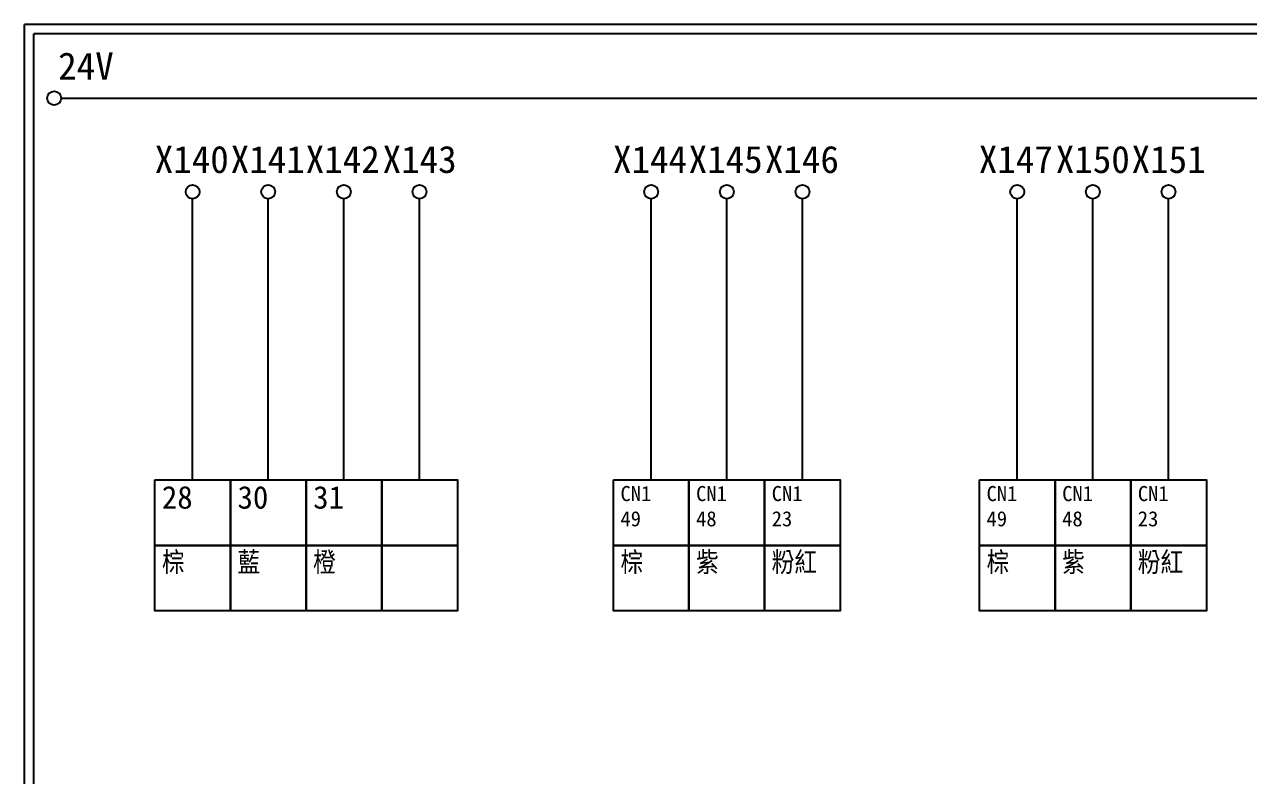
# Model space of a CAD drawing. Extents: x 627 to 914, y 3 to 207.
# Drawn here: x 627.2 to 789.2, y 107.6 to 207 of the extents above; entities that cross this region are included whole.
import ezdxf

# ---------------------------------------------------------------- set-up
doc = ezdxf.new("R2010")
doc.units = 0
doc.layers.get('0').update_dxf_attribs({"linetype": 'CONTINUOUS'})
doc.layers.add('圖框層', color=7, linetype='CONTINUOUS')
doc.layers.add('標尺寸層', color=3, linetype='CONTINUOUS')
doc.styles.add('STSL', font='KAIU.TTF')

msp = doc.modelspace()

# ---------------------------------------------------------------- linework, layer by layer
for p, q in [((649.45, 146.73), (649.45, 183.91)), ((659.46, 146.73), (659.46, 183.91)), ((669.47, 146.73), (669.47, 183.91)), ((679.48, 146.73), (679.48, 183.91)), ((710.14, 146.73), (710.14, 183.91)), ((720.15, 146.73), (720.15, 183.91)), ((730.16, 146.73), (730.16, 183.91)), ((758.59, 146.73), (758.59, 183.91)), ((768.6, 146.73), (768.6, 183.91)), ((778.61, 146.73), (778.61, 183.91))]:
    msp.add_line(p, q)
for points in [[(644.45, 146.73), (654.46, 146.73), (654.46, 138.07), (644.45, 138.07)], [(654.46, 146.73), (664.47, 146.73), (664.47, 138.07), (654.46, 138.07)], [(664.47, 146.73), (674.48, 146.73), (674.48, 138.07), (664.47, 138.07)], [(674.48, 146.73), (684.49, 146.73), (684.49, 138.07), (674.48, 138.07)], [(705.13, 146.73), (715.14, 146.73), (715.14, 138.07), (705.13, 138.07)], [(715.14, 146.73), (725.15, 146.73), (725.15, 138.07), (715.14, 138.07)], [(725.15, 146.73), (735.16, 146.73), (735.16, 138.07), (725.15, 138.07)], [(753.59, 146.73), (763.6, 146.73), (763.6, 138.07), (753.59, 138.07)], [(763.6, 146.73), (773.61, 146.73), (773.61, 138.07), (763.6, 138.07)], [(773.61, 146.73), (783.62, 146.73), (783.62, 138.07), (773.61, 138.07)], [(644.45, 138.07), (654.46, 138.07), (654.46, 129.4), (644.45, 129.4)], [(654.46, 138.07), (664.47, 138.07), (664.47, 129.4), (654.46, 129.4)], [(664.47, 138.07), (674.48, 138.07), (674.48, 129.4), (664.47, 129.4)], [(674.48, 138.07), (684.49, 138.07), (684.49, 129.4), (674.48, 129.4)], [(705.13, 138.07), (715.14, 138.07), (715.14, 129.4), (705.13, 129.4)], [(715.14, 138.07), (725.15, 138.07), (725.15, 129.4), (715.14, 129.4)], [(725.15, 138.07), (735.16, 138.07), (735.16, 129.4), (725.15, 129.4)], [(753.59, 138.07), (763.6, 138.07), (763.6, 129.4), (753.59, 129.4)], [(763.6, 138.07), (773.61, 138.07), (773.61, 129.4), (763.6, 129.4)], [(773.61, 138.07), (783.62, 138.07), (783.62, 129.4), (773.61, 129.4)]]:
    msp.add_lwpolyline(points, close=True)
at = {"layer": '圖框層', "color": 7}
for p, q in [((914.2, 206.97), (627.2, 206.97)), ((627.2, 3), (627.2, 206.97)), ((912.95, 205.72), (628.45, 205.72)), ((628.45, 4.25), (628.45, 205.72))]:
    msp.add_line(p, q, dxfattribs=at)
at = {"layer": '標尺寸層', "color": 7}
msp.add_line((632.04, 197.22), (909.63, 197.22), dxfattribs=at)
for centre in [(631.12, 197.22), (649.45, 184.83), (659.46, 184.83), (669.47, 184.83), (679.48, 184.83), (710.14, 184.83), (720.15, 184.83), (730.16, 184.83), (758.59, 184.83), (768.6, 184.83), (778.61, 184.83)]:
    msp.add_circle(centre, 0.92, dxfattribs=at)

# ---------------------------------------------------------------- texts
at = {"width": 8.2913, "attachment_point": 1}
for s, insert, char_height in [('28', (645.38, 145.93), 3), ('30', (655.39, 145.93), 3), ('31', (665.4, 145.93), 3), ('CN1\\P49', (706.07, 145.93), 2), ('CN1\\P48', (716.08, 145.93), 2), ('CN1\\P23', (726.09, 145.93), 2), ('CN1\\P49', (754.52, 145.93), 2), ('CN1\\P48', (764.53, 145.93), 2), ('CN1\\P23', (774.54, 145.93), 2), ('{\\Fromanc,chineset|c136;棕}', (645.38, 137.27), 3), ('{\\Fromanc,chineset|c136;藍}', (655.39, 137.27), 3), ('{\\Fromanc,chineset|c136;橙}', (665.4, 137.27), 3), ('{\\Fromanc,chineset|c136;棕}', (706.07, 137.27), 3), ('{\\Fromanc,chineset|c136;紫}', (716.08, 137.27), 3), ('{\\Fromanc,chineset|c136;粉紅}', (726.09, 137.27), 3), ('{\\Fromanc,chineset|c136;棕}', (754.52, 137.27), 3), ('{\\Fromanc,chineset|c136;紫}', (764.53, 137.27), 3), ('{\\Fromanc,chineset|c136;粉紅}', (774.54, 137.27), 3)]:
    msp.add_mtext(s, dxfattribs=dict(at, insert=insert, char_height=char_height))
at = {"layer": '圖框層', "color": 4, "style": 'STSL'}
for s, p in [('24V', (631.66, 199.68)), ('X140', (644.44, 187.33)), ('X141', (654.49, 187.33)), ('X142', (664.42, 187.33)), ('X143', (674.6, 187.33)), ('X144', (705.09, 187.33)), ('X145', (715.1, 187.33)), ('X146', (725.19, 187.33)), ('X147', (753.5, 187.33)), ('X150', (763.69, 187.33)), ('X151', (773.72, 187.33))]:
    msp.add_text(s, height=3.6, dxfattribs=at).set_placement(p)

doc.saveas('drawing.dxf')
